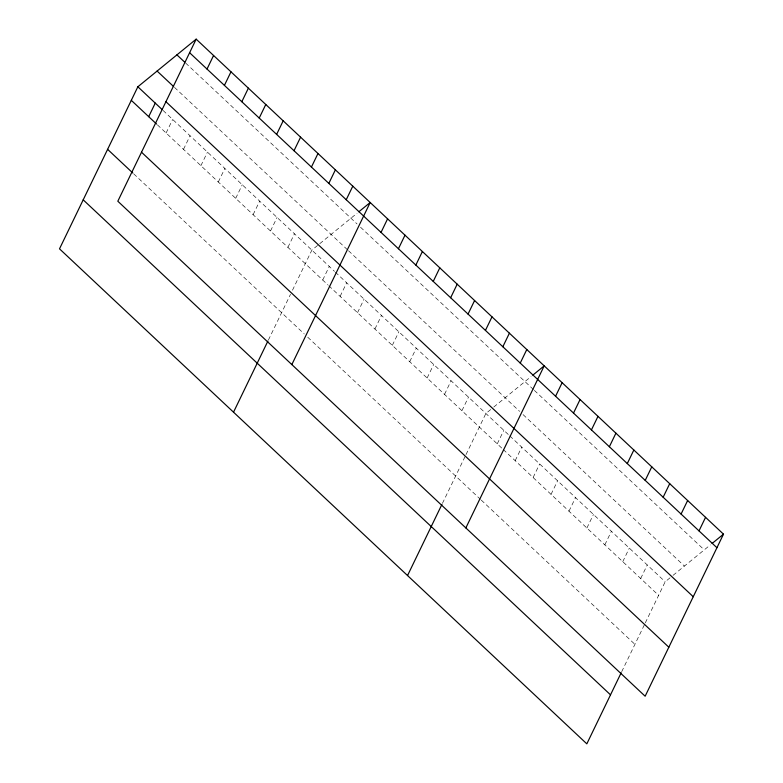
<?xml version="1.0" encoding="UTF-8"?>
<svg xmlns="http://www.w3.org/2000/svg" width="783" height="783" viewBox="0 0 783 783"><rect width="100%" height="100%" fill="white"/><g stroke="black" fill="none" stroke-linecap="round" stroke-linejoin="round"><path stroke-width="0.59" stroke-dasharray="3.92 2.94" d="M166.104 133.002L172.651 119.447M183.506 149.338L190.054 135.782M200.898 165.673L207.456 152.117M218.3 182.008L224.858 168.453M235.703 198.344L242.26 184.788M253.105 214.679L259.662 201.123M270.507 231.014L277.065 217.459M287.909 247.35L294.467 233.794M268.403 340.047L290.503 294.32M292.48 290.229L311.869 250.129L318.867 244.413M322.713 280.02L329.271 266.465M340.116 296.356L346.673 282.8M357.518 312.691L364.075 299.135M374.92 329.026L381.478 315.471M392.322 345.362L398.88 331.806M409.724 361.697L416.282 348.141M427.126 378.032L433.684 364.477M444.529 394.368L451.077 380.812M461.931 410.703L468.479 397.147M442.415 503.4L465.513 455.628M466.002 454.61L485.881 413.483L492.879 407.767M497.254 443.873L503.812 430.307M515.185 460.698L521.742 447.142M533.115 477.532L539.673 463.967M551.046 494.357L557.604 480.801M568.977 511.191L575.525 497.626M586.898 528.026L593.455 514.46M604.828 544.851L611.386 531.295M622.759 561.685L629.317 548.12M640.69 578.51L647.247 564.954M621.702 671.697L644.8 623.934M645.29 622.906L665.178 581.779L672.176 576.073M319.738 243.699L357.068 213.221M493.76 407.052L531.08 376.574M673.047 575.358L710.377 544.88M185.63 63.032L357.038 223.938M360.513 227.207L533.497 389.591M534.349 390.384L704.25 549.872M174.501 87.393L347.642 249.934M348.513 250.746L519.648 411.388M523.064 414.599L684.42 566.07M163.089 110.462L334.488 271.358M335.359 272.181L508.94 435.113M509.792 435.916L665.178 581.779M157.403 124.84L327.93 284.924M328.801 285.736L502.383 448.679M503.234 449.481L658.62 595.344M133.707 173.846L304.244 333.93M307.729 337.199L480.4 499.29M481.251 500.092L634.925 644.35"/><path stroke-width="1.17" d="M196.171 39.15L117.822 201.221L645.143 696.224L723.492 534.163L196.171 39.15L137.857 86.776L59.508 248.837L586.829 743.85L621.193 672.754M148.701 116.667L155.249 103.111M207.015 69.051L213.573 55.485M224.418 85.386L230.975 71.821M241.82 101.721L248.377 88.156M259.222 118.057L265.78 104.491M276.624 134.392L283.182 120.827M294.026 150.727L300.584 137.162M311.428 167.063L317.986 153.497M328.831 183.398L335.388 169.833M233.52 412.191L267.894 341.094M346.233 199.734L352.79 186.168M291.844 364.575L370.193 202.503L358.82 211.792M381.037 232.404L387.595 218.839M398.439 248.74L404.997 235.174M415.842 265.075L422.389 251.509M433.244 281.41L439.792 267.845M450.646 297.746L457.194 284.18M468.038 314.081L474.596 300.515M485.44 330.416L491.998 316.851M502.843 346.752L509.4 333.186M407.542 575.544L441.906 504.448M520.245 363.087L526.802 349.521M465.856 527.928L544.205 365.857L532.832 375.145M555.578 396.247L562.135 382.691M573.508 413.081L580.066 399.516M591.439 429.906L597.987 416.35M609.37 446.741L615.918 433.175M627.291 463.565L633.848 450.01M645.221 480.4L651.779 466.834M663.152 497.234L669.71 483.669M681.083 514.059L687.64 500.503M699.013 530.894L705.561 517.328M712.119 543.451L723.492 534.163M189.613 52.715L716.934 547.718M176.929 54.869L184.759 62.219M157.099 71.057L173.63 86.57M165.927 101.721L693.249 596.724M137.857 86.776L162.218 109.64M131.299 100.332L156.531 124.017M141.517 152.215L668.839 647.218M107.604 149.338L132.836 173.023M83.194 199.831L610.515 694.844"/></g></svg>
